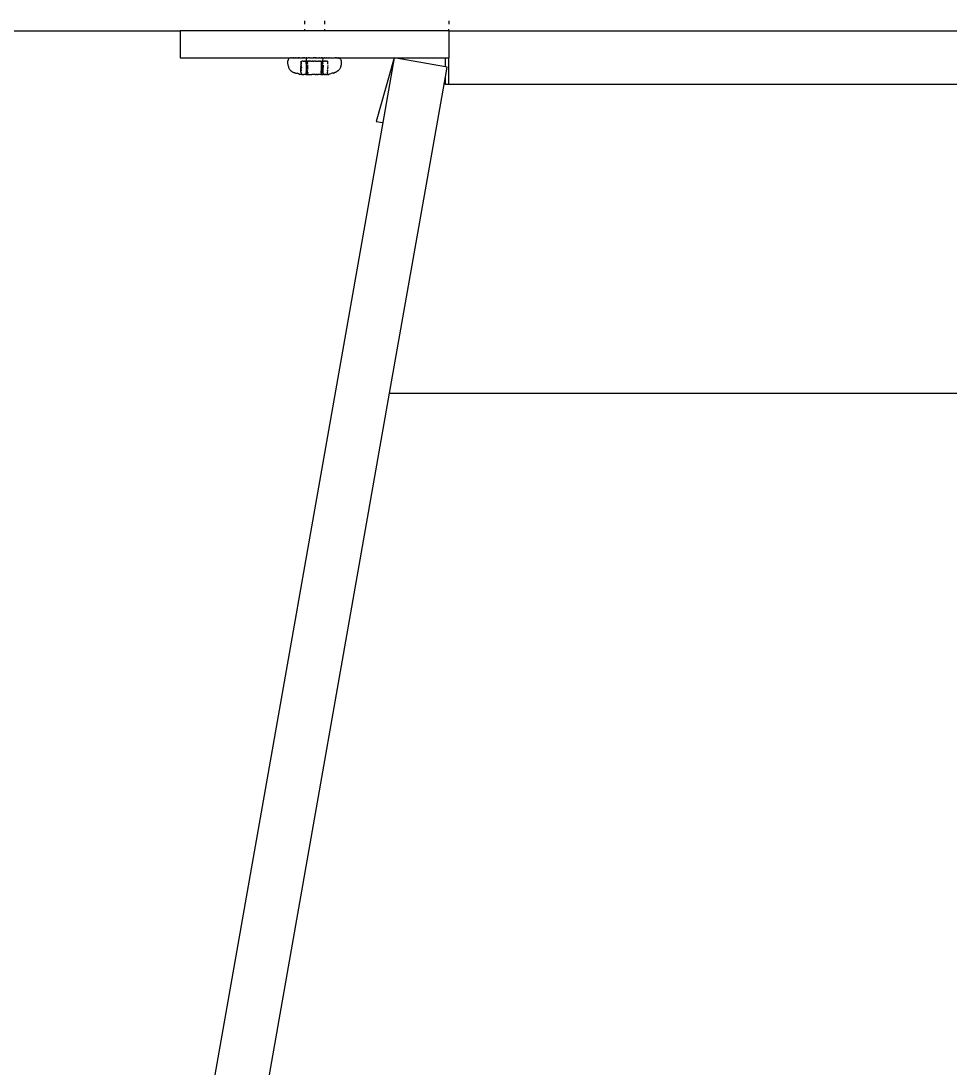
# Model space of a CAD drawing. Header units: millimetres. Extents: x -2916 to 2490, y 92 to 4100.
# Drawn here: x -1885.8 to -1747.4, y 1557.3 to 1713.3 of the extents above; entities that cross this region are included whole.
import ezdxf

# ---------------------------------------------------------------- set-up
doc = ezdxf.new("R2010")
doc.units = ezdxf.units.MM

msp = doc.modelspace()

# ---------------------------------------------------------------- linework, layer by layer
for p, q in [((-1843.58, 1713.33), (-1843.58, 1712.85)), ((-1840.58, 1713.33), (-1840.58, 1712.85)), ((-1822.08, 1713.33), (-1822.08, 1712.85)), ((-1972.08, 1711.85), (-1862.08, 1711.85)), ((-1862.08, 1711.85), (-1862.08, 1707.85)), ((-1843.58, 1711.85), (-1862.08, 1711.85)), ((-1843.58, 1712.12), (-1843.58, 1711.92)), ((-1843.58, 1711.92), (-1843.58, 1711.85)), ((-1843.51, 1711.85), (-1843.58, 1711.85)), ((-1843.45, 1711.85), (-1843.51, 1711.85)), ((-1843.34, 1711.85), (-1843.45, 1711.85)), ((-1843.23, 1711.85), (-1843.34, 1711.85)), ((-1843.12, 1711.85), (-1843.23, 1711.85)), ((-1843.09, 1711.85), (-1843.12, 1711.85)), ((-1842.98, 1711.85), (-1843.09, 1711.85)), ((-1842.95, 1711.85), (-1842.98, 1711.85)), ((-1842.82, 1711.85), (-1842.95, 1711.85)), ((-1842.79, 1711.85), (-1842.82, 1711.85)), ((-1842.65, 1711.85), (-1842.79, 1711.85)), ((-1842.62, 1711.85), (-1842.65, 1711.85)), ((-1842.47, 1711.85), (-1842.62, 1711.85)), ((-1842.44, 1711.85), (-1842.47, 1711.85)), ((-1842.29, 1711.85), (-1842.44, 1711.85)), ((-1842.25, 1711.85), (-1842.29, 1711.85)), ((-1842.1, 1711.85), (-1842.25, 1711.85)), ((-1842.06, 1711.85), (-1842.1, 1711.85)), ((-1841.91, 1711.85), (-1842.06, 1711.85)), ((-1841.87, 1711.85), (-1841.91, 1711.85)), ((-1841.73, 1711.85), (-1841.87, 1711.85)), ((-1841.69, 1711.85), (-1841.73, 1711.85)), ((-1841.55, 1711.85), (-1841.69, 1711.85)), ((-1841.51, 1711.85), (-1841.55, 1711.85)), ((-1841.38, 1711.85), (-1841.51, 1711.85)), ((-1841.34, 1711.85), (-1841.38, 1711.85)), ((-1841.22, 1711.85), (-1841.34, 1711.85)), ((-1841.18, 1711.85), (-1841.22, 1711.85)), ((-1841.07, 1711.85), (-1841.18, 1711.85)), ((-1841.04, 1711.85), (-1841.07, 1711.85)), ((-1840.91, 1711.85), (-1841.04, 1711.85)), ((-1840.81, 1711.85), (-1840.91, 1711.85)), ((-1840.72, 1711.85), (-1840.81, 1711.85)), ((-1840.65, 1711.85), (-1840.72, 1711.85)), ((-1840.58, 1711.85), (-1840.65, 1711.85)), ((-1840.58, 1712.12), (-1840.58, 1711.92)), ((-1840.58, 1711.92), (-1840.58, 1711.85)), ((-1822.08, 1711.85), (-1840.58, 1711.85)), ((-1822.08, 1712.08), (-1822.08, 1712.12)), ((-1822.08, 1711.92), (-1822.08, 1712.08)), ((-1822.08, 1711.85), (-1822.08, 1711.92)), ((-1822.08, 1711.85), (-1822.08, 1707.85)), ((-1822.08, 1711.85), (-1722.08, 1711.85)), ((-1862.08, 1707.85), (-1845.67, 1707.84)), ((-1846.02, 1707.54), (-1846, 1707.54)), ((-1846.02, 1707.54), (-1846.02, 1707.45)), ((-1845.97, 1707.63), (-1846, 1707.54)), ((-1845.97, 1707.63), (-1845.95, 1707.63)), ((-1845.93, 1707.71), (-1845.95, 1707.63)), ((-1845.85, 1707.77), (-1845.93, 1707.71)), ((-1845.81, 1707.77), (-1845.85, 1707.77)), ((-1845.77, 1707.81), (-1845.81, 1707.77)), ((-1845.69, 1707.81), (-1845.77, 1707.81)), ((-1845.67, 1707.84), (-1845.69, 1707.81)), ((-1845.6, 1707.84), (-1845.67, 1707.84)), ((-1845.67, 1707.84), (-1845.64, 1707.84)), ((-1845.6, 1707.84), (-1845.64, 1707.84)), ((-1845.56, 1707.84), (-1845.6, 1707.84)), ((-1845.5, 1707.85), (-1845.56, 1707.84)), ((-1845.53, 1707.85), (-1845.5, 1707.85)), ((-1845.5, 1707.85), (-1845.47, 1707.85)), ((-1845.47, 1707.85), (-1845.42, 1707.85)), ((-1845.42, 1707.85), (-1845.38, 1707.85)), ((-1845.38, 1707.85), (-1845.33, 1707.85)), ((-1845.38, 1707.85), (-1845.35, 1707.84)), ((-1845.35, 1707.84), (-1845.3, 1707.85)), ((-1845.33, 1707.85), (-1845.27, 1707.85)), ((-1845.24, 1707.84), (-1845.3, 1707.85)), ((-1845.27, 1707.85), (-1845.21, 1707.85)), ((-1845.21, 1707.85), (-1845.24, 1707.84)), ((-1845.21, 1707.85), (-1845.14, 1707.85)), ((-1845.14, 1707.85), (-1845.06, 1707.85)), ((-1845.09, 1707.84), (-1845.14, 1707.85)), ((-1845.09, 1707.84), (-1845.06, 1707.85)), ((-1845.06, 1707.85), (-1844.99, 1707.84)), ((-1844.99, 1707.84), (-1844.93, 1707.85)), ((-1844.99, 1707.84), (-1844.89, 1707.84)), ((-1844.93, 1707.85), (-1844.89, 1707.84)), ((-1844.84, 1707.85), (-1844.89, 1707.84)), ((-1844.84, 1707.85), (-1844.77, 1707.84)), ((-1844.81, 1707.85), (-1844.84, 1707.85)), ((-1844.81, 1707.85), (-1844.77, 1707.84)), ((-1844.77, 1707.84), (-1844.71, 1707.85)), ((-1844.71, 1707.85), (-1844.65, 1707.84)), ((-1844.65, 1707.84), (-1844.58, 1707.85)), ((-1844.65, 1707.84), (-1844.62, 1707.85)), ((-1844.62, 1707.85), (-1844.58, 1707.85)), ((-1844.58, 1707.85), (-1844.53, 1707.84)), ((-1844.58, 1707.85), (-1844.55, 1707.85)), ((-1844.53, 1707.84), (-1844.55, 1707.85)), ((-1844.53, 1707.84), (-1844.47, 1707.84)), ((-1844.44, 1707.85), (-1844.47, 1707.84)), ((-1844.44, 1707.85), (-1844.39, 1707.84)), ((-1844.33, 1707.85), (-1844.39, 1707.84)), ((-1844.33, 1707.85), (-1844.29, 1707.85)), ((-1844.29, 1707.85), (-1844.26, 1707.84)), ((-1844.26, 1707.84), (-1844.22, 1707.85)), ((-1844.22, 1707.85), (-1844.18, 1707.85)), ((-1844.18, 1707.85), (-1844.11, 1707.84)), ((-1844.11, 1707.84), (-1844.06, 1707.85)), ((-1844.06, 1707.85), (-1843.96, 1707.84)), ((-1843.96, 1707.84), (-1843.93, 1707.85)), ((-1843.96, 1707.84), (-1843.9, 1707.84)), ((-1843.93, 1707.85), (-1843.9, 1707.84)), ((-1843.9, 1707.84), (-1843.86, 1707.85)), ((-1843.81, 1707.84), (-1843.86, 1707.85)), ((-1843.81, 1707.84), (-1843.78, 1707.85)), ((-1843.81, 1707.84), (-1843.73, 1707.85)), ((-1843.78, 1707.85), (-1843.73, 1707.85)), ((-1843.65, 1707.84), (-1843.73, 1707.85)), ((-1843.68, 1707.85), (-1843.73, 1707.85)), ((-1843.68, 1707.85), (-1843.65, 1707.84)), ((-1843.65, 1707.84), (-1843.6, 1707.85)), ((-1843.54, 1707.85), (-1843.6, 1707.85)), ((-1843.54, 1707.85), (-1843.49, 1707.84)), ((-1843.46, 1707.85), (-1843.49, 1707.84)), ((-1843.49, 1707.84), (-1843.42, 1707.85)), ((-1843.46, 1707.85), (-1843.42, 1707.85)), ((-1843.42, 1707.85), (-1843.33, 1707.85)), ((-1843.32, 1707.77), (-1843.34, 1707.71)), ((-1843.34, 1707.71), (-1843.33, 1707.63)), ((-1843.33, 1707.85), (-1843.3, 1707.85)), ((-1843.33, 1707.85), (-1843.33, 1707.81)), ((-1843.33, 1707.81), (-1843.32, 1707.77)), ((-1843.33, 1707.63), (-1843.33, 1707.54)), ((-1843.33, 1707.54), (-1843.33, 1707.45)), ((-1843.24, 1707.85), (-1843.3, 1707.85)), ((-1843.24, 1707.85), (-1843.17, 1707.85)), ((-1843.17, 1707.85), (-1843.13, 1707.85)), ((-1843.13, 1707.85), (-1843.08, 1707.85)), ((-1843.08, 1707.85), (-1843.05, 1707.85)), ((-1842.99, 1707.84), (-1843.05, 1707.85)), ((-1842.99, 1707.84), (-1842.96, 1707.85)), ((-1842.91, 1707.85), (-1842.96, 1707.85)), ((-1842.84, 1707.85), (-1842.91, 1707.85)), ((-1842.84, 1707.85), (-1842.76, 1707.85)), ((-1842.76, 1707.85), (-1842.69, 1707.85)), ((-1842.69, 1707.85), (-1842.65, 1707.84)), ((-1842.62, 1707.85), (-1842.65, 1707.84)), ((-1842.65, 1707.84), (-1842.58, 1707.85)), ((-1842.62, 1707.85), (-1842.58, 1707.85)), ((-1842.58, 1707.85), (-1842.54, 1707.85)), ((-1842.54, 1707.85), (-1842.47, 1707.84)), ((-1842.47, 1707.84), (-1842.42, 1707.85)), ((-1842.42, 1707.85), (-1842.38, 1707.85)), ((-1842.38, 1707.85), (-1842.33, 1707.85)), ((-1842.33, 1707.85), (-1842.3, 1707.84)), ((-1842.3, 1707.84), (-1842.24, 1707.85)), ((-1842.24, 1707.85), (-1842.21, 1707.85)), ((-1842.24, 1707.85), (-1842.18, 1707.85)), ((-1842.18, 1707.85), (-1842.21, 1707.85)), ((-1842.12, 1707.84), (-1842.18, 1707.85)), ((-1842.04, 1707.85), (-1842.12, 1707.84)), ((-1842.04, 1707.85), (-1841.98, 1707.85)), ((-1841.94, 1707.84), (-1841.98, 1707.85)), ((-1841.87, 1707.85), (-1841.94, 1707.84)), ((-1841.94, 1707.84), (-1841.9, 1707.85)), ((-1841.9, 1707.85), (-1841.87, 1707.85)), ((-1841.9, 1707.85), (-1841.84, 1707.85)), ((-1841.84, 1707.85), (-1841.87, 1707.85)), ((-1841.84, 1707.85), (-1841.77, 1707.84)), ((-1841.77, 1707.84), (-1841.7, 1707.85)), ((-1841.7, 1707.85), (-1841.63, 1707.85)), ((-1841.63, 1707.85), (-1841.59, 1707.84)), ((-1841.59, 1707.84), (-1841.54, 1707.85)), ((-1841.59, 1707.84), (-1841.52, 1707.84)), ((-1841.54, 1707.85), (-1841.52, 1707.84)), ((-1841.52, 1707.84), (-1841.45, 1707.85)), ((-1841.39, 1707.85), (-1841.45, 1707.85)), ((-1841.34, 1707.84), (-1841.39, 1707.85)), ((-1841.34, 1707.84), (-1841.31, 1707.85)), ((-1841.31, 1707.85), (-1841.26, 1707.85)), ((-1841.26, 1707.85), (-1841.23, 1707.85)), ((-1841.23, 1707.85), (-1841.17, 1707.85)), ((-1841.23, 1707.85), (-1841.2, 1707.85)), ((-1841.2, 1707.85), (-1841.14, 1707.85)), ((-1841.17, 1707.85), (-1841.14, 1707.85)), ((-1841.14, 1707.85), (-1841.07, 1707.84)), ((-1841.04, 1707.85), (-1841.07, 1707.84)), ((-1841, 1707.84), (-1841.04, 1707.85)), ((-1841.04, 1707.85), (-1840.97, 1707.85)), ((-1840.95, 1707.85), (-1841, 1707.84)), ((-1840.97, 1707.85), (-1840.91, 1707.84)), ((-1840.91, 1707.84), (-1840.95, 1707.85)), ((-1840.91, 1707.84), (-1840.88, 1707.85)), ((-1840.91, 1707.84), (-1840.84, 1707.85)), ((-1840.88, 1707.85), (-1840.84, 1707.85)), ((-1840.84, 1707.81), (-1840.85, 1707.77)), ((-1840.85, 1707.77), (-1840.82, 1707.71)), ((-1840.84, 1707.85), (-1840.74, 1707.84)), ((-1840.84, 1707.85), (-1840.84, 1707.81)), ((-1840.82, 1707.71), (-1840.8, 1707.63)), ((-1840.82, 1707.54), (-1840.8, 1707.63)), ((-1840.82, 1707.45), (-1840.82, 1707.54)), ((-1840.74, 1707.84), (-1840.7, 1707.85)), ((-1840.74, 1707.84), (-1840.67, 1707.84)), ((-1840.7, 1707.85), (-1840.67, 1707.84)), ((-1840.67, 1707.84), (-1840.62, 1707.85)), ((-1840.62, 1707.85), (-1840.58, 1707.84)), ((-1840.52, 1707.85), (-1840.58, 1707.84)), ((-1840.52, 1707.85), (-1840.48, 1707.85)), ((-1840.48, 1707.85), (-1840.42, 1707.84)), ((-1840.42, 1707.84), (-1840.36, 1707.85)), ((-1840.42, 1707.84), (-1840.38, 1707.85)), ((-1840.38, 1707.85), (-1840.31, 1707.85)), ((-1840.38, 1707.85), (-1840.36, 1707.85)), ((-1840.36, 1707.85), (-1840.31, 1707.85)), ((-1840.26, 1707.84), (-1840.31, 1707.85)), ((-1840.26, 1707.84), (-1840.23, 1707.85)), ((-1840.23, 1707.85), (-1840.18, 1707.85)), ((-1840.18, 1707.85), (-1840.11, 1707.84)), ((-1840.11, 1707.84), (-1840.06, 1707.85)), ((-1840.06, 1707.85), (-1839.97, 1707.84)), ((-1839.97, 1707.84), (-1839.94, 1707.85)), ((-1839.97, 1707.84), (-1839.91, 1707.84)), ((-1839.91, 1707.84), (-1839.94, 1707.85)), ((-1839.91, 1707.84), (-1839.87, 1707.85)), ((-1839.83, 1707.84), (-1839.87, 1707.85)), ((-1839.83, 1707.84), (-1839.76, 1707.85)), ((-1839.76, 1707.85), (-1839.69, 1707.84)), ((-1839.76, 1707.85), (-1839.72, 1707.85)), ((-1839.72, 1707.85), (-1839.69, 1707.84)), ((-1839.69, 1707.84), (-1839.65, 1707.85)), ((-1839.65, 1707.85), (-1839.61, 1707.85)), ((-1839.61, 1707.85), (-1839.56, 1707.84)), ((-1839.56, 1707.84), (-1839.51, 1707.85)), ((-1839.51, 1707.85), (-1839.44, 1707.84)), ((-1839.44, 1707.84), (-1839.42, 1707.85)), ((-1839.44, 1707.84), (-1839.39, 1707.84)), ((-1839.42, 1707.85), (-1839.39, 1707.84)), ((-1839.39, 1707.84), (-1839.36, 1707.85)), ((-1839.39, 1707.84), (-1839.32, 1707.84)), ((-1839.36, 1707.85), (-1839.32, 1707.84)), ((-1839.32, 1707.84), (-1839.27, 1707.85)), ((-1839.27, 1707.85), (-1839.21, 1707.84)), ((-1839.21, 1707.84), (-1839.15, 1707.85)), ((-1839.21, 1707.84), (-1839.18, 1707.85)), ((-1839.18, 1707.85), (-1839.11, 1707.84)), ((-1839.11, 1707.84), (-1839.07, 1707.85)), ((-1839.07, 1707.85), (-1839.02, 1707.84)), ((-1839.02, 1707.84), (-1838.98, 1707.84)), ((-1838.89, 1707.84), (-1838.98, 1707.84)), ((-1838.89, 1707.84), (-1838.85, 1707.84)), ((-1838.85, 1707.84), (-1838.77, 1707.84)), ((-1838.85, 1707.84), (-1838.81, 1707.84)), ((-1838.77, 1707.84), (-1838.81, 1707.84)), ((-1838.77, 1707.84), (-1838.74, 1707.84)), ((-1838.71, 1707.84), (-1838.74, 1707.84)), ((-1838.71, 1707.84), (-1838.65, 1707.84)), ((-1838.65, 1707.84), (-1838.6, 1707.84)), ((-1838.6, 1707.84), (-1838.56, 1707.84)), ((-1838.56, 1707.84), (-1838.53, 1707.84)), ((-1838.49, 1707.84), (-1838.56, 1707.84)), ((-1838.53, 1707.84), (-1838.49, 1707.84)), ((-1838.49, 1707.84), (-1830.21, 1707.85)), ((-1838.49, 1707.84), (-1838.47, 1707.81)), ((-1838.47, 1707.81), (-1838.4, 1707.81)), ((-1838.4, 1707.81), (-1838.35, 1707.77)), ((-1838.35, 1707.77), (-1838.31, 1707.77)), ((-1838.31, 1707.77), (-1838.24, 1707.71)), ((-1838.24, 1707.71), (-1838.22, 1707.63)), ((-1838.19, 1707.63), (-1838.22, 1707.63)), ((-1838.19, 1707.63), (-1838.17, 1707.54)), ((-1838.14, 1707.54), (-1838.17, 1707.54)), ((-1838.14, 1707.54), (-1838.14, 1707.45)), ((-1830.21, 1707.85), (-1832.88, 1698.35)), ((-1830.21, 1707.85), (-1831.91, 1698.18)), ((-1830.21, 1707.85), (-1822.58, 1707.85)), ((-1822.58, 1706.51), (-1830.21, 1707.85)), ((-1822.58, 1706.51), (-1822.58, 1707.85)), ((-1822.58, 1707.85), (-1822.08, 1707.85)), ((-1822.08, 1703.85), (-1822.08, 1707.85)), ((-1846.05, 1707.45), (-1846.08, 1707.38)), ((-1846.08, 1707.38), (-1846.06, 1707.35)), ((-1846.08, 1707.35), (-1846.08, 1707)), ((-1846.06, 1707.35), (-1846.08, 1707.35)), ((-1846.08, 1707), (-1846.05, 1706.88)), ((-1846.05, 1707.45), (-1846.02, 1707.45)), ((-1846.05, 1706.88), (-1846.04, 1706.76)), ((-1846.04, 1706.76), (-1846.01, 1706.64)), ((-1846.01, 1706.64), (-1845.99, 1706.64)), ((-1845.99, 1706.64), (-1845.98, 1706.52)), ((-1845.98, 1706.52), (-1845.95, 1706.52)), ((-1845.95, 1706.52), (-1845.95, 1706.4)), ((-1845.95, 1706.4), (-1845.9, 1706.29)), ((-1845.9, 1706.29), (-1845.84, 1706.19)), ((-1845.84, 1706.19), (-1845.77, 1706.09)), ((-1845.77, 1706.09), (-1845.69, 1705.99)), ((-1845.69, 1705.99), (-1845.6, 1705.91)), ((-1844.14, 1706.19), (-1844.11, 1706.4)), ((-1844.12, 1705.99), (-1844.14, 1706.19)), ((-1844.13, 1706.52), (-1844.09, 1706.76)), ((-1844.13, 1706.52), (-1844.11, 1706.4)), ((-1844.12, 1705.99), (-1844.1, 1706.09)), ((-1844.1, 1705.83), (-1844.12, 1705.99)), ((-1844.1, 1706.88), (-1844.08, 1707)), ((-1844.1, 1706.88), (-1844.09, 1706.76)), ((-1844.1, 1706.09), (-1844.08, 1706.29)), ((-1844.06, 1707.35), (-1844.08, 1707)), ((-1844.08, 1706.29), (-1844.04, 1706.4)), ((-1844.05, 1706.95), (-1844.06, 1707.35)), ((-1844.06, 1706.52), (-1844.05, 1706.64)), ((-1844.06, 1706.52), (-1844.04, 1706.4)), ((-1844.05, 1706.09), (-1844.06, 1705.99)), ((-1844.06, 1705.99), (-1844.04, 1705.96)), ((-1844.02, 1706.91), (-1844.05, 1706.95)), ((-1844.05, 1706.64), (-1844.03, 1706.76)), ((-1844.05, 1706.29), (-1844.03, 1706.34)), ((-1844.05, 1706.19), (-1844.05, 1706.29)), ((-1844.04, 1706.4), (-1844.03, 1706.34)), ((-1844.03, 1706.88), (-1844.02, 1706.91)), ((-1844.02, 1707.35), (-1843.99, 1707.35)), ((-1843.94, 1707.35), (-1843.99, 1707.35)), ((-1843.88, 1707.35), (-1843.94, 1707.35)), ((-1843.81, 1707.35), (-1843.88, 1707.35)), ((-1843.76, 1707.35), (-1843.81, 1707.35)), ((-1843.76, 1707.35), (-1843.69, 1707.35)), ((-1843.69, 1707.35), (-1843.65, 1707.35)), ((-1843.65, 1707.35), (-1843.58, 1707.35)), ((-1843.58, 1707.35), (-1843.63, 1707.35)), ((-1843.58, 1707.35), (-1843.53, 1707.35)), ((-1843.53, 1707.35), (-1843.49, 1707.35)), ((-1843.49, 1707.35), (-1843.43, 1707.35)), ((-1843.43, 1707.35), (-1843.4, 1707.35)), ((-1843.33, 1707.35), (-1843.4, 1707.35)), ((-1843.33, 1707.35), (-1843.35, 1707.21)), ((-1843.35, 1707.21), (-1843.35, 1707)), ((-1843.35, 1707), (-1843.33, 1707)), ((-1843.33, 1707.35), (-1843.33, 1707.45)), ((-1843.3, 1707.35), (-1843.33, 1707.35)), ((-1843.33, 1707), (-1843.33, 1706.92)), ((-1843.33, 1706.92), (-1843.32, 1706.88)), ((-1843.31, 1706.31), (-1843.33, 1706.29)), ((-1843.33, 1706.29), (-1843.31, 1706.19)), ((-1843.32, 1706.05), (-1843.33, 1705.99)), ((-1843.33, 1705.99), (-1843.32, 1705.95)), ((-1843.32, 1706.88), (-1843.32, 1706.76)), ((-1843.32, 1706.76), (-1843.31, 1706.64)), ((-1843.31, 1706.19), (-1843.32, 1706.09)), ((-1843.32, 1706.09), (-1843.32, 1706.05)), ((-1843.31, 1706.64), (-1843.31, 1706.52)), ((-1843.31, 1706.52), (-1843.31, 1706.4)), ((-1843.31, 1706.4), (-1843.31, 1706.31)), ((-1843.24, 1707.35), (-1843.3, 1707.35)), ((-1843.21, 1707.35), (-1843.3, 1707.04)), ((-1843.3, 1707.04), (-1843.29, 1707)), ((-1843.29, 1707), (-1843.28, 1706.95)), ((-1843.28, 1706.95), (-1843.28, 1706.88)), ((-1843.28, 1706.88), (-1843.28, 1706.76)), ((-1843.28, 1706.76), (-1843.27, 1706.64)), ((-1843.27, 1706.64), (-1843.26, 1706.52)), ((-1843.24, 1706.34), (-1843.27, 1706.29)), ((-1843.27, 1706.29), (-1843.26, 1706.19)), ((-1843.26, 1706.52), (-1843.23, 1706.64)), ((-1843.26, 1706.52), (-1843.25, 1706.47)), ((-1843.23, 1706.29), (-1843.26, 1706.19)), ((-1843.26, 1706.19), (-1843.26, 1706.09)), ((-1843.26, 1706.09), (-1843.26, 1705.99)), ((-1843.26, 1705.99), (-1843.25, 1705.94)), ((-1843.24, 1705.99), (-1843.26, 1705.99)), ((-1843.25, 1706.47), (-1843.25, 1706.43)), ((-1843.25, 1706.43), (-1843.25, 1706.4)), ((-1843.25, 1706.4), (-1843.24, 1706.34)), ((-1843.25, 1705.94), (-1843.24, 1705.99)), ((-1843.21, 1707.35), (-1843.24, 1707.35)), ((-1843.24, 1706.34), (-1843.23, 1706.29)), ((-1843.24, 1705.99), (-1843.23, 1706.09)), ((-1843.24, 1705.99), (-1843.19, 1706.09)), ((-1843.23, 1706.64), (-1843.2, 1706.69)), ((-1843.23, 1706.29), (-1843.21, 1706.19)), ((-1843.21, 1707.35), (-1843.17, 1707.37)), ((-1843.21, 1707.23), (-1843.21, 1707.35)), ((-1843.21, 1707), (-1843.21, 1707.23)), ((-1843.21, 1707), (-1843.17, 1707.08)), ((-1843.21, 1706.95), (-1843.21, 1707)), ((-1843.2, 1706.88), (-1843.21, 1706.95)), ((-1843.2, 1706.76), (-1843.2, 1706.69)), ((-1843.2, 1706.69), (-1843.19, 1706.64)), ((-1843.19, 1707.14), (-1843.17, 1707.37)), ((-1843.17, 1707.08), (-1843.19, 1707.14)), ((-1843.19, 1706.64), (-1843.18, 1706.52)), ((-1843.18, 1706.52), (-1843.17, 1706.4)), ((-1843.17, 1707.37), (-1843.13, 1707.35)), ((-1843.17, 1706.4), (-1843.15, 1706.29)), ((-1843.15, 1706.29), (-1843.17, 1706.19)), ((-1843.13, 1707.35), (-1843.15, 1707)), ((-1843.15, 1707), (-1843.12, 1706.95)), ((-1843.12, 1705.99), (-1843.15, 1705.93)), ((-1843.12, 1706.11), (-1843.14, 1706.09)), ((-1843.14, 1706.09), (-1843.12, 1705.99)), ((-1843.13, 1707.35), (-1843.07, 1707.35)), ((-1843.12, 1706.95), (-1843.12, 1706.88)), ((-1843.12, 1706.76), (-1843.12, 1706.64)), ((-1843.12, 1706.64), (-1843.12, 1706.52)), ((-1843.12, 1706.52), (-1843.12, 1706.4)), ((-1843.12, 1706.4), (-1843.12, 1706.29)), ((-1843.12, 1706.29), (-1843.12, 1706.19)), ((-1843.04, 1707.35), (-1843.07, 1707.35)), ((-1843.04, 1707.35), (-1842.96, 1707.35)), ((-1842.99, 1707.35), (-1843.04, 1707.35)), ((-1842.96, 1707.35), (-1842.99, 1707.35)), ((-1842.91, 1707.35), (-1842.96, 1707.35)), ((-1842.84, 1707.35), (-1842.91, 1707.35)), ((-1842.84, 1707.35), (-1842.79, 1707.35)), ((-1842.74, 1707.35), (-1842.79, 1707.35)), ((-1842.69, 1707.35), (-1842.74, 1707.35)), ((-1842.64, 1707.35), (-1842.69, 1707.35)), ((-1842.64, 1707.35), (-1842.57, 1707.35)), ((-1842.57, 1707.35), (-1842.54, 1707.35)), ((-1842.54, 1707.35), (-1842.5, 1707.35)), ((-1842.46, 1707.35), (-1842.5, 1707.35)), ((-1842.38, 1707.35), (-1842.46, 1707.35)), ((-1842.38, 1707.35), (-1842.33, 1707.35)), ((-1842.29, 1707.35), (-1842.33, 1707.35)), ((-1842.29, 1707.35), (-1842.25, 1707.35)), ((-1842.21, 1707.35), (-1842.25, 1707.35)), ((-1842.21, 1707.35), (-1842.18, 1707.35)), ((-1842.18, 1707.35), (-1842.11, 1707.35)), ((-1842.04, 1707.36), (-1842.11, 1707.35)), ((-1842.07, 1707.35), (-1842.11, 1707.35)), ((-1842.04, 1707.36), (-1842, 1707.38)), ((-1842, 1707.38), (-1841.96, 1707.35)), ((-1841.96, 1707.35), (-1841.91, 1707.35)), ((-1841.87, 1707.35), (-1841.91, 1707.35)), ((-1841.81, 1707.35), (-1841.87, 1707.35)), ((-1841.81, 1707.35), (-1841.77, 1707.35)), ((-1841.77, 1707.35), (-1841.7, 1707.35)), ((-1841.7, 1707.35), (-1841.67, 1707.35)), ((-1841.67, 1707.35), (-1841.62, 1707.35)), ((-1841.62, 1707.35), (-1841.59, 1707.35)), ((-1841.59, 1707.35), (-1841.54, 1707.35)), ((-1841.48, 1707.35), (-1841.54, 1707.35)), ((-1841.54, 1707.35), (-1841.5, 1707.35)), ((-1841.5, 1707.35), (-1841.48, 1707.35)), ((-1841.48, 1707.35), (-1841.43, 1707.37)), ((-1841.39, 1707.35), (-1841.43, 1707.37)), ((-1841.33, 1707.35), (-1841.39, 1707.35)), ((-1841.33, 1707.35), (-1841.24, 1707.35)), ((-1841.24, 1707.35), (-1841.19, 1707.35)), ((-1841.14, 1707.35), (-1841.19, 1707.35)), ((-1841.14, 1707.35), (-1841.09, 1707.35)), ((-1841.1, 1706.4), (-1841.11, 1706.29)), ((-1841.11, 1706.29), (-1841.1, 1706.19)), ((-1841.09, 1706.52), (-1841.1, 1706.4)), ((-1841.1, 1706.19), (-1841.1, 1706.09)), ((-1841.1, 1706.09), (-1841.07, 1705.99)), ((-1841.09, 1707.35), (-1841.04, 1707.35)), ((-1841.04, 1707.35), (-1841.09, 1707)), ((-1841.09, 1707), (-1841.09, 1706.96)), ((-1841.09, 1706.96), (-1841.09, 1706.9)), ((-1841.09, 1706.9), (-1841.07, 1706.88)), ((-1841.08, 1706.64), (-1841.09, 1706.52)), ((-1841.07, 1705.99), (-1841.09, 1705.91)), ((-1841.07, 1706.88), (-1841.08, 1706.76)), ((-1841.08, 1706.76), (-1841.08, 1706.64)), ((-1841.05, 1706.09), (-1841.07, 1705.99)), ((-1841.07, 1705.99), (-1841.05, 1705.83)), ((-1841.03, 1706.19), (-1841.05, 1706.09)), ((-1841.05, 1706.09), (-1841.03, 1705.99)), ((-1841.04, 1707.35), (-1841, 1707.35)), ((-1841.01, 1707), (-1841.03, 1706.92)), ((-1841.01, 1706.88), (-1841.03, 1706.92)), ((-1841.01, 1706.29), (-1841.03, 1706.19)), ((-1841.03, 1705.99), (-1841.02, 1705.93)), ((-1841, 1707.05), (-1841.01, 1707)), ((-1841.01, 1706.88), (-1840.97, 1706.76)), ((-1841, 1706.4), (-1841.01, 1706.29)), ((-1841, 1707.35), (-1840.95, 1707.35)), ((-1841, 1707.35), (-1841, 1707.05)), ((-1840.98, 1706.52), (-1841, 1706.4)), ((-1840.97, 1706.64), (-1840.98, 1706.52)), ((-1840.96, 1706.88), (-1840.97, 1706.76)), ((-1840.97, 1706.76), (-1840.97, 1706.64)), ((-1840.95, 1707), (-1840.96, 1706.88)), ((-1840.95, 1707.35), (-1840.91, 1707.35)), ((-1840.95, 1707.35), (-1840.95, 1707)), ((-1840.85, 1707.35), (-1840.91, 1707.35)), ((-1840.87, 1707), (-1840.85, 1707.13)), ((-1840.87, 1707), (-1840.85, 1706.97)), ((-1840.85, 1706.09), (-1840.87, 1706.09)), ((-1840.83, 1705.99), (-1840.86, 1705.91)), ((-1840.85, 1707.13), (-1840.81, 1707.35)), ((-1840.85, 1707.35), (-1840.81, 1707.35)), ((-1840.85, 1706.97), (-1840.82, 1706.94)), ((-1840.83, 1706.29), (-1840.85, 1706.19)), ((-1840.85, 1706.19), (-1840.85, 1706.09)), ((-1840.85, 1706.09), (-1840.83, 1705.99)), ((-1840.81, 1706.4), (-1840.83, 1706.29)), ((-1840.79, 1707.41), (-1840.82, 1707.45)), ((-1840.82, 1706.94), (-1840.81, 1706.88)), ((-1840.79, 1707.41), (-1840.81, 1707.35)), ((-1840.81, 1707.35), (-1840.77, 1707.35)), ((-1840.81, 1706.76), (-1840.79, 1706.64)), ((-1840.8, 1706.52), (-1840.81, 1706.46)), ((-1840.81, 1706.46), (-1840.81, 1706.4)), ((-1840.79, 1706.64), (-1840.8, 1706.52)), ((-1840.77, 1707.35), (-1840.72, 1707.35)), ((-1840.72, 1707.35), (-1840.67, 1707.35)), ((-1840.67, 1707.35), (-1840.63, 1707.35)), ((-1840.58, 1707.35), (-1840.63, 1707.35)), ((-1840.54, 1707.35), (-1840.58, 1707.35)), ((-1840.54, 1707.35), (-1840.5, 1707.35)), ((-1840.41, 1707.35), (-1840.5, 1707.35)), ((-1840.41, 1707.35), (-1840.33, 1707.35)), ((-1840.41, 1707.35), (-1840.36, 1707.35)), ((-1840.36, 1707.35), (-1840.33, 1707.35)), ((-1840.33, 1707.35), (-1840.27, 1707.35)), ((-1840.23, 1707.35), (-1840.27, 1707.35)), ((-1840.19, 1707.35), (-1840.23, 1707.35)), ((-1840.19, 1707.35), (-1840.14, 1707.35)), ((-1840.15, 1706.29), (-1840.17, 1706.23)), ((-1840.17, 1706.23), (-1840.14, 1706.19)), ((-1840.12, 1706.4), (-1840.15, 1706.29)), ((-1840.15, 1705.99), (-1840.11, 1706.09)), ((-1840.15, 1705.99), (-1840.15, 1705.91)), ((-1840.14, 1707.35), (-1840.1, 1707.35)), ((-1840.12, 1706.19), (-1840.14, 1706.19)), ((-1840.1, 1707), (-1840.13, 1706.94)), ((-1840.13, 1706.94), (-1840.13, 1706.88)), ((-1840.13, 1706.76), (-1840.12, 1706.64)), ((-1840.12, 1706.64), (-1840.13, 1706.52)), ((-1840.13, 1706.52), (-1840.12, 1706.4)), ((-1840.11, 1707.18), (-1840.1, 1707.35)), ((-1840.1, 1707.14), (-1840.11, 1707.18)), ((-1840.1, 1707), (-1840.1, 1707.14)), ((-1838.48, 1705.99), (-1838.56, 1705.91)), ((-1838.4, 1706.09), (-1838.48, 1705.99)), ((-1838.33, 1706.19), (-1838.4, 1706.09)), ((-1838.27, 1706.29), (-1838.33, 1706.19)), ((-1838.21, 1706.4), (-1838.27, 1706.29)), ((-1838.18, 1706.52), (-1838.21, 1706.52)), ((-1838.21, 1706.52), (-1838.21, 1706.4)), ((-1838.15, 1706.64), (-1838.18, 1706.64)), ((-1838.18, 1706.64), (-1838.18, 1706.52)), ((-1838.13, 1706.76), (-1838.15, 1706.76)), ((-1838.15, 1706.76), (-1838.15, 1706.64)), ((-1838.12, 1707.45), (-1838.14, 1707.45)), ((-1838.11, 1706.88), (-1838.13, 1706.76)), ((-1838.12, 1707.45), (-1838.09, 1707.35)), ((-1838.11, 1707), (-1838.12, 1706.92)), ((-1838.12, 1706.92), (-1838.11, 1706.88)), ((-1838.09, 1707.35), (-1838.11, 1707)), ((-1822.33, 1706.46), (-1822.58, 1706.51)), ((-1822.58, 1705.02), (-1822.33, 1706.46)), ((-1845.6, 1705.91), (-1845.57, 1705.91)), ((-1845.57, 1705.91), (-1845.51, 1705.83)), ((-1845.51, 1705.83), (-1845.47, 1705.83)), ((-1845.47, 1705.83), (-1845.44, 1705.83)), ((-1845.44, 1705.83), (-1845.41, 1705.75)), ((-1845.41, 1705.75), (-1845.38, 1705.75)), ((-1845.38, 1705.75), (-1845.35, 1705.75)), ((-1845.35, 1705.75), (-1845.31, 1705.69)), ((-1845.31, 1705.69), (-1845.27, 1705.69)), ((-1845.27, 1705.69), (-1845.24, 1705.69)), ((-1845.24, 1705.69), (-1845.2, 1705.63)), ((-1845.2, 1705.63), (-1845.17, 1705.63)), ((-1845.17, 1705.63), (-1845.14, 1705.63)), ((-1845.14, 1705.63), (-1845.09, 1705.59)), ((-1845.03, 1705.59), (-1845.09, 1705.59)), ((-1844.97, 1705.55), (-1845.03, 1705.59)), ((-1845.03, 1705.59), (-1844.99, 1705.56)), ((-1844.97, 1705.55), (-1844.99, 1705.56)), ((-1844.93, 1705.55), (-1844.97, 1705.55)), ((-1844.93, 1705.55), (-1844.9, 1705.55)), ((-1844.9, 1705.55), (-1844.86, 1705.55)), ((-1844.86, 1705.55), (-1844.81, 1705.55)), ((-1844.81, 1705.55), (-1844.76, 1705.55)), ((-1844.76, 1705.55), (-1844.71, 1705.55)), ((-1844.71, 1705.55), (-1844.64, 1705.55)), ((-1844.64, 1705.55), (-1844.61, 1705.56)), ((-1844.61, 1705.56), (-1844.58, 1705.55)), ((-1844.58, 1705.55), (-1844.48, 1705.48)), ((-1844.48, 1705.48), (-1844.21, 1705.35)), ((-1844.09, 1705.35), (-1844.21, 1705.35)), ((-1844.11, 1705.69), (-1844.1, 1705.75)), ((-1844.09, 1705.63), (-1844.11, 1705.69)), ((-1844.1, 1705.83), (-1844.07, 1705.91)), ((-1844.1, 1705.75), (-1844.1, 1705.83)), ((-1844.08, 1705.59), (-1844.09, 1705.63)), ((-1844.03, 1705.35), (-1844.09, 1705.35)), ((-1844.06, 1705.58), (-1844.08, 1705.59)), ((-1844.07, 1705.91), (-1844.04, 1705.96)), ((-1844.06, 1705.58), (-1844.04, 1705.55)), ((-1844.04, 1705.55), (-1844.03, 1705.51)), ((-1844.03, 1705.47), (-1844.03, 1705.51)), ((-1844.03, 1705.44), (-1844.03, 1705.47)), ((-1844.03, 1705.41), (-1844.03, 1705.44)), ((-1844.03, 1705.35), (-1844.03, 1705.41)), ((-1843.99, 1705.35), (-1844.03, 1705.35)), ((-1843.99, 1705.35), (-1843.94, 1705.35)), ((-1843.94, 1705.35), (-1843.88, 1705.35)), ((-1843.88, 1705.35), (-1843.81, 1705.35)), ((-1843.81, 1705.35), (-1843.76, 1705.35)), ((-1843.76, 1705.35), (-1843.69, 1705.35)), ((-1843.76, 1705.35), (-1843.73, 1705.35)), ((-1843.73, 1705.35), (-1843.69, 1705.35)), ((-1843.69, 1705.35), (-1843.65, 1705.35)), ((-1843.6, 1705.35), (-1843.65, 1705.35)), ((-1843.54, 1705.35), (-1843.6, 1705.35)), ((-1843.48, 1705.35), (-1843.54, 1705.35)), ((-1843.43, 1705.35), (-1843.48, 1705.35)), ((-1843.39, 1705.35), (-1843.43, 1705.35)), ((-1843.39, 1705.35), (-1843.33, 1705.35)), ((-1843.33, 1705.75), (-1843.35, 1705.69)), ((-1843.35, 1705.69), (-1843.32, 1705.66)), ((-1843.32, 1705.66), (-1843.34, 1705.63)), ((-1843.34, 1705.63), (-1843.34, 1705.59)), ((-1843.32, 1705.55), (-1843.34, 1705.59)), ((-1843.32, 1705.83), (-1843.33, 1705.75)), ((-1843.33, 1705.75), (-1843.31, 1705.72)), ((-1843.32, 1705.55), (-1843.33, 1705.49)), ((-1843.33, 1705.49), (-1843.33, 1705.45)), ((-1843.33, 1705.38), (-1843.33, 1705.45)), ((-1843.33, 1705.38), (-1843.33, 1705.35)), ((-1843.25, 1705.35), (-1843.33, 1705.35)), ((-1843.32, 1705.95), (-1843.3, 1705.91)), ((-1843.3, 1705.91), (-1843.32, 1705.83)), ((-1843.31, 1705.72), (-1843.32, 1705.69)), ((-1843.32, 1705.69), (-1843.32, 1705.66)), ((-1843.27, 1705.83), (-1843.26, 1705.91)), ((-1843.27, 1705.83), (-1843.26, 1705.8)), ((-1843.25, 1705.94), (-1843.26, 1705.91)), ((-1843.26, 1705.91), (-1843.24, 1705.91)), ((-1843.26, 1705.8), (-1843.24, 1705.75)), ((-1843.25, 1705.94), (-1843.24, 1705.91)), ((-1843.25, 1705.35), (-1843.2, 1705.35)), ((-1843.24, 1705.91), (-1843.22, 1705.86)), ((-1843.21, 1705.71), (-1843.24, 1705.75)), ((-1843.22, 1705.86), (-1843.21, 1705.83)), ((-1843.22, 1705.55), (-1843.2, 1705.59)), ((-1843.22, 1705.49), (-1843.22, 1705.55)), ((-1843.22, 1705.49), (-1843.19, 1705.55)), ((-1843.2, 1705.46), (-1843.22, 1705.49)), ((-1843.21, 1705.83), (-1843.19, 1705.8)), ((-1843.21, 1705.71), (-1843.2, 1705.75)), ((-1843.2, 1705.69), (-1843.21, 1705.71)), ((-1843.2, 1705.75), (-1843.19, 1705.8)), ((-1843.18, 1705.66), (-1843.2, 1705.69)), ((-1843.2, 1705.63), (-1843.18, 1705.66)), ((-1843.2, 1705.59), (-1843.2, 1705.63)), ((-1843.2, 1705.59), (-1843.19, 1705.55)), ((-1843.2, 1705.42), (-1843.2, 1705.46)), ((-1843.2, 1705.35), (-1843.2, 1705.42)), ((-1843.17, 1705.35), (-1843.2, 1705.35)), ((-1843.14, 1705.91), (-1843.17, 1705.83)), ((-1843.17, 1705.83), (-1843.17, 1705.75)), ((-1843.17, 1705.75), (-1843.14, 1705.69)), ((-1843.17, 1705.35), (-1843.12, 1705.35)), ((-1843.15, 1705.93), (-1843.14, 1705.91)), ((-1843.14, 1705.69), (-1843.1, 1705.63)), ((-1843.1, 1705.57), (-1843.12, 1705.54)), ((-1843.12, 1705.54), (-1843.12, 1705.49)), ((-1843.12, 1705.49), (-1843.12, 1705.4)), ((-1843.12, 1705.4), (-1843.12, 1705.35)), ((-1843.12, 1705.35), (-1843.06, 1705.35)), ((-1843.1, 1705.63), (-1843.1, 1705.57)), ((-1843.06, 1705.35), (-1842.99, 1705.35)), ((-1843.06, 1705.35), (-1843.04, 1705.35)), ((-1843.04, 1705.35), (-1842.99, 1705.35)), ((-1842.99, 1705.35), (-1842.94, 1705.35)), ((-1842.94, 1705.35), (-1842.91, 1705.35)), ((-1842.91, 1705.35), (-1842.86, 1705.35)), ((-1842.86, 1705.35), (-1842.82, 1705.35)), ((-1842.82, 1705.35), (-1842.77, 1705.35)), ((-1842.77, 1705.35), (-1842.69, 1705.35)), ((-1842.77, 1705.35), (-1842.74, 1705.35)), ((-1842.74, 1705.35), (-1842.69, 1705.35)), ((-1842.69, 1705.35), (-1842.65, 1705.35)), ((-1842.65, 1705.35), (-1842.57, 1705.35)), ((-1842.57, 1705.35), (-1842.51, 1705.35)), ((-1842.57, 1705.35), (-1842.54, 1705.35)), ((-1842.54, 1705.35), (-1842.51, 1705.35)), ((-1842.51, 1705.35), (-1842.46, 1705.35)), ((-1842.41, 1705.35), (-1842.46, 1705.35)), ((-1842.38, 1705.35), (-1842.41, 1705.35)), ((-1842.33, 1705.35), (-1842.38, 1705.35)), ((-1842.29, 1705.35), (-1842.33, 1705.35)), ((-1842.22, 1705.35), (-1842.29, 1705.35)), ((-1842.19, 1705.35), (-1842.22, 1705.35)), ((-1842.1, 1705.35), (-1842.19, 1705.35)), ((-1842.07, 1705.35), (-1842.1, 1705.35)), ((-1841.96, 1705.35), (-1842.07, 1705.35)), ((-1841.96, 1705.35), (-1841.88, 1705.35)), ((-1841.83, 1705.35), (-1841.88, 1705.35)), ((-1841.78, 1705.35), (-1841.83, 1705.35)), ((-1841.74, 1705.35), (-1841.78, 1705.35)), ((-1841.74, 1705.35), (-1841.7, 1705.35)), ((-1841.7, 1705.35), (-1841.65, 1705.35)), ((-1841.65, 1705.35), (-1841.59, 1705.35)), ((-1841.62, 1705.35), (-1841.65, 1705.35)), ((-1841.59, 1705.35), (-1841.62, 1705.35)), ((-1841.59, 1705.35), (-1841.52, 1705.35)), ((-1841.47, 1705.35), (-1841.52, 1705.35)), ((-1841.4, 1705.35), (-1841.47, 1705.35)), ((-1841.3, 1705.35), (-1841.4, 1705.35)), ((-1841.22, 1705.35), (-1841.3, 1705.35)), ((-1841.13, 1705.35), (-1841.22, 1705.35)), ((-1841.12, 1705.83), (-1841.15, 1705.75)), ((-1841.15, 1705.75), (-1841.14, 1705.69)), ((-1841.15, 1705.63), (-1841.13, 1705.66)), ((-1841.15, 1705.63), (-1841.1, 1705.59)), ((-1841.14, 1705.69), (-1841.13, 1705.66)), ((-1841.13, 1705.35), (-1841.1, 1705.35)), ((-1841.09, 1705.91), (-1841.12, 1705.83)), ((-1841.1, 1705.59), (-1841.08, 1705.55)), ((-1841.08, 1705.55), (-1841.1, 1705.53)), ((-1841.1, 1705.53), (-1841.1, 1705.47)), ((-1841.1, 1705.47), (-1841.05, 1705.42)), ((-1841.1, 1705.35), (-1841.05, 1705.35)), ((-1841.05, 1705.66), (-1841.06, 1705.63)), ((-1841.06, 1705.63), (-1841.04, 1705.59)), ((-1841.05, 1705.83), (-1841.03, 1705.83)), ((-1841.03, 1705.69), (-1841.05, 1705.66)), ((-1841.05, 1705.66), (-1841.02, 1705.61)), ((-1841.04, 1705.59), (-1841.05, 1705.55)), ((-1841.05, 1705.55), (-1841.05, 1705.52)), ((-1841.05, 1705.52), (-1841.05, 1705.47)), ((-1841.05, 1705.47), (-1841.05, 1705.42)), ((-1841.05, 1705.42), (-1841.05, 1705.38)), ((-1841.05, 1705.35), (-1841.05, 1705.38)), ((-1841.05, 1705.38), (-1840.99, 1705.35)), ((-1841.02, 1705.35), (-1841.05, 1705.35)), ((-1841.05, 1705.35), (-1840.99, 1705.35)), ((-1841.04, 1705.59), (-1841.02, 1705.61)), ((-1841.04, 1705.59), (-1841.02, 1705.54)), ((-1841.02, 1705.75), (-1841.03, 1705.69)), ((-1841.02, 1705.93), (-1841.02, 1705.91)), ((-1841.02, 1705.91), (-1841.03, 1705.83)), ((-1841.03, 1705.83), (-1841.02, 1705.75)), ((-1841.02, 1705.54), (-1841.02, 1705.48)), ((-1841.02, 1705.48), (-1841.02, 1705.42)), ((-1841.02, 1705.38), (-1841.02, 1705.42)), ((-1841.02, 1705.38), (-1840.99, 1705.35)), ((-1840.95, 1705.35), (-1841.02, 1705.35)), ((-1840.99, 1705.35), (-1841.02, 1705.35)), ((-1840.99, 1705.35), (-1840.95, 1705.35)), ((-1840.95, 1705.35), (-1840.9, 1705.35)), ((-1840.9, 1705.35), (-1840.85, 1705.35)), ((-1840.86, 1705.91), (-1840.85, 1705.83)), ((-1840.85, 1705.69), (-1840.86, 1705.63)), ((-1840.86, 1705.63), (-1840.85, 1705.59)), ((-1840.85, 1705.83), (-1840.84, 1705.75)), ((-1840.84, 1705.75), (-1840.85, 1705.69)), ((-1840.85, 1705.59), (-1840.81, 1705.55)), ((-1840.78, 1705.35), (-1840.85, 1705.35)), ((-1840.85, 1705.35), (-1840.81, 1705.35)), ((-1840.81, 1705.55), (-1840.81, 1705.49)), ((-1840.81, 1705.49), (-1840.81, 1705.39)), ((-1840.81, 1705.39), (-1840.81, 1705.35)), ((-1840.81, 1705.35), (-1840.78, 1705.35)), ((-1840.72, 1705.35), (-1840.78, 1705.35)), ((-1840.69, 1705.35), (-1840.72, 1705.35)), ((-1840.62, 1705.35), (-1840.69, 1705.35)), ((-1840.58, 1705.35), (-1840.62, 1705.35)), ((-1840.62, 1705.35), (-1840.56, 1705.35)), ((-1840.56, 1705.35), (-1840.58, 1705.35)), ((-1840.56, 1705.35), (-1840.51, 1705.35)), ((-1840.51, 1705.35), (-1840.47, 1705.35)), ((-1840.4, 1705.35), (-1840.47, 1705.35)), ((-1840.4, 1705.35), (-1840.33, 1705.35)), ((-1840.33, 1705.35), (-1840.28, 1705.35)), ((-1840.22, 1705.35), (-1840.28, 1705.35)), ((-1840.17, 1705.35), (-1840.22, 1705.35)), ((-1840.15, 1705.91), (-1840.17, 1705.88)), ((-1840.14, 1705.83), (-1840.17, 1705.88)), ((-1840.17, 1705.55), (-1840.15, 1705.59)), ((-1840.13, 1705.5), (-1840.17, 1705.55)), ((-1840.13, 1705.35), (-1840.17, 1705.35)), ((-1840.15, 1705.59), (-1840.13, 1705.63)), ((-1840.12, 1705.75), (-1840.14, 1705.83)), ((-1840.13, 1705.69), (-1840.12, 1705.75)), ((-1840.13, 1705.63), (-1840.13, 1705.69)), ((-1840.13, 1705.5), (-1840.13, 1705.44)), ((-1840.13, 1705.35), (-1840.13, 1705.44)), ((-1840.13, 1705.35), (-1840.07, 1705.35)), ((-1840.07, 1705.35), (-1839.96, 1705.35)), ((-1839.6, 1705.48), (-1839.96, 1705.35)), ((-1839.45, 1705.55), (-1839.6, 1705.48)), ((-1839.4, 1705.55), (-1839.45, 1705.55)), ((-1839.35, 1705.55), (-1839.4, 1705.55)), ((-1839.3, 1705.55), (-1839.35, 1705.55)), ((-1839.27, 1705.55), (-1839.3, 1705.55)), ((-1839.27, 1705.55), (-1839.2, 1705.55)), ((-1839.14, 1705.59), (-1839.2, 1705.55)), ((-1839.08, 1705.59), (-1839.14, 1705.59)), ((-1839.03, 1705.63), (-1839.08, 1705.59)), ((-1838.97, 1705.63), (-1839.03, 1705.63)), ((-1838.92, 1705.69), (-1838.97, 1705.63)), ((-1838.89, 1705.69), (-1838.92, 1705.69)), ((-1838.86, 1705.69), (-1838.89, 1705.69)), ((-1838.82, 1705.75), (-1838.86, 1705.69)), ((-1838.79, 1705.75), (-1838.82, 1705.75)), ((-1838.75, 1705.75), (-1838.79, 1705.75)), ((-1838.72, 1705.83), (-1838.75, 1705.75)), ((-1838.69, 1705.83), (-1838.72, 1705.83)), ((-1838.65, 1705.83), (-1838.69, 1705.83)), ((-1838.6, 1705.91), (-1838.65, 1705.83)), ((-1838.56, 1705.91), (-1838.6, 1705.91)), ((-1830.9, 1657.85), (-1822.58, 1705.02)), ((-1822.58, 1703.85), (-1822.58, 1705.02)), ((-1822.08, 1703.85), (-1822.58, 1703.85)), ((-1722.08, 1703.85), (-1822.08, 1703.85)), ((-1831.91, 1698.18), (-1880.76, 1421.12)), ((-1832.88, 1698.35), (-1831.91, 1698.18)), ((-1872.88, 1419.73), (-1830.9, 1657.85)), ((-1830.9, 1657.85), (-1713.27, 1657.85))]:
    msp.add_line(p, q)

doc.saveas('drawing.dxf')
